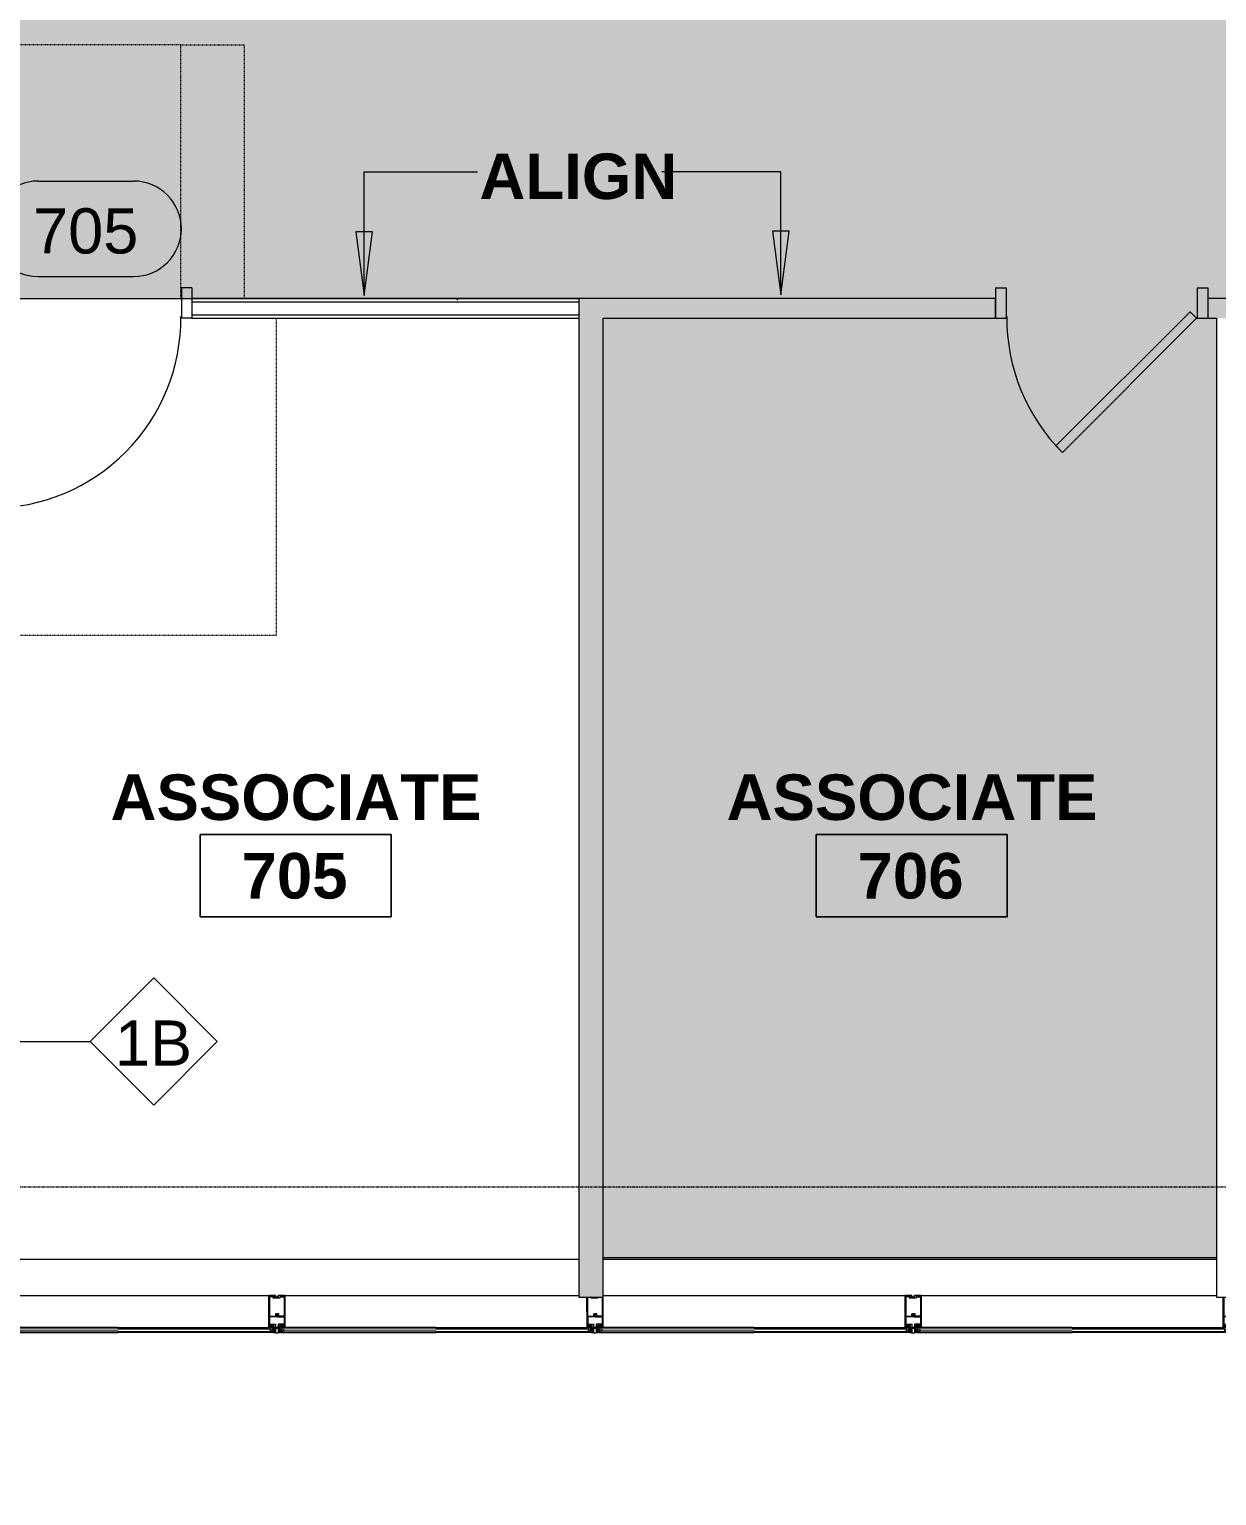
# Model space of a CAD drawing. Header units: inches. Extents: x -203 to 2905, y -968 to 768.
# Drawn here: x 1268.1 to 1492, y -569.6 to -293 of the extents above; entities that cross this region are included whole.
import ezdxf

# ---------------------------------------------------------------- set-up
doc = ezdxf.new("R2010")
doc.units = ezdxf.units.IN
doc.header["$MEASUREMENT"] = 0
doc.linetypes.add('Dash_2_', pattern=[0.25, 0.125, -0.125])
doc.linetypes.add('Grid Line 1_2_', pattern=[0.875, 0.5, -0.125, 0.125, -0.125])
for name, color, linetype, lineweight in [('A-AREA-IDEN', 2, 'Continuous', 9), ('A-DETL-GENF', 92, 'Continuous', 9), ('A-DETL-THIN', 151, 'Continuous', 9), ('A-DOOR', 31, 'Continuous', 13), ('A-DOOR-FRAM', 31, 'Continuous', 20), ('A-DOOR-IDEN', 31, 'Continuous', 9), ('A-GENM', 13, 'Continuous', 13), ('A-Glaz-Exst', 7, 'Continuous', 9), ('A-WALL', 113, 'Continuous', 13), ('A-WALL-IDEN', 211, 'Continuous', 9), ('A-WALL-PATT', 111, 'Continuous', 13), ('G-ANNO-TEXT', 231, 'Continuous', 9), ('I-WALL', 2, 'Continuous', 13), ('Jenner and Block 7fl_BB_dwg', 8, 'Continuous', 9), ('S-GRID', 1, 'Continuous', 9)]:
    doc.layers.add(name, color=color, linetype=linetype, lineweight=lineweight)
doc.styles.add('Swis721 Lt BT_1', font='swissl.ttf', dxfattribs={"height": 8.514638})
doc.styles.add('Swis721 Lt BT_B', font='', dxfattribs={"height": 8.583975})
doc.styles.get('Swis721 Lt BT_B').set_extended_font_data('Swis721 Lt BT', bold=True)
pattern_1 = [(0, (0, 0), (30.72, 7.68), [1.267, -21.773, 1.267, -21.773, -122.88]), (0, (0, 0), (30.72, 7.68), [-46.08, 1.267, -44.813, 1.267, -21.773, -53.76]), (0, (0, 0), (30.72, 7.68), [-115.2, 1.267, -14.093, 1.267, -37.133]), (120, (11.52, 3.84), (-22.011075, 22.7643), [1.267, -21.773, 1.267, -21.773, -122.88]), (120, (11.52, 3.84), (-22.011075, 22.7643), [-46.08, 1.267, -44.813, 1.267, -21.773, -53.76]), (120, (11.52, 3.84), (-22.011075, 22.7643), [-115.2, 1.267, -14.093, 1.267, -37.133]), (240, (15.36, 19.2), (-8.708925, -30.4443), [1.267, -21.773, 1.267, -21.773, -122.88]), (240, (15.36, 19.2), (-8.708925, -30.4443), [-46.08, 1.267, -44.813, 1.267, -21.773, -53.76]), (240, (15.36, 19.2), (-8.708925, -30.4443), [-115.2, 1.267, -14.093, 1.267, -37.133])]

# ---------------------------------------------------------------- blocks, each defined once
blk = doc.blocks.new('Jenner and Block 7fl_BB_dwg_CW-STRIP-V14-LEVEL 7 CONSTRUCTION PLAN')
at = {"layer": 'A-Glaz-Exst'}
for p, q in [((-127.5, -52.64), (-124.39, -51.32)), ((-124.23, -51.38), (-123.91, -52.13)), ((-124.05, -51.17), (-123.01, -50.73)), ((-124.04, -52.43), (-123.99, -52.37)), ((-124.01, -52.57), (-123.8, -52.48)), ((-123.96, -52.47), (-123.97, -52.44)), ((-123.96, -52.36), (-123.88, -52.36)), ((-123.92, -52.42), (-123.9, -52.45)), ((-123.75, -52.48), (-123.71, -52.5)), ((-123.74, -52.44), (-123.69, -52.46)), ((-121.88, -51.54), (-122.01, -51.58)), ((-121.75, -51.73), (-121.85, -51.55)), ((-121.68, -51.87), (-121.79, -51.93)), ((-121.72, -51.64), (-121.66, -51.83)), ((-120.76, -51.54), (-120.96, -51.08)), ((-127.2, -53.33), (-127.26, -53.35)), ((-126.62, -54.54), (-127.12, -53.36)), ((-126.7, -54.61), (-126.64, -54.58)), ((-126.42, -55.17), (-123.32, -53.85)), ((-124.09, -52.63), (-124.08, -52.59)), ((-124.09, -52.78), (-124.03, -52.91)), ((-124.06, -52.65), (-124.04, -52.6)), ((-123.25, -53.69), (-123.64, -52.78)), ((-123.59, -52.56), (-123.13, -53.64)), ((-122.97, -53.7), (-121.94, -53.26))]:
    blk.add_line(p, q, dxfattribs=at)
at = {"layer": 'A-Glaz-Exst', "flags": 128}
for points in [[(-133.51, -24.09), (-122.34, -50.38), (-122.08, -51.01), (-121.85, -50.92), (-133.28, -23.99)], [(-132.82, -23.8), (-121.39, -50.72), (-121.16, -50.62), (-132.59, -23.7)], [(-122.46, -50.43), (-122.48, -50.37), (-127.6, -52.55)], [(-127.6, -52.55), (-122.48, -50.37), (-122.46, -50.43), (-122.34, -50.38), (-122.46, -50.43), (-122.69, -50.53)], [(-109.83, -79.22), (-121.26, -52.3), (-121.49, -52.4), (-121.22, -53.03), (-121.34, -53.08), (-121.31, -53.13), (-126.43, -55.31)], [(-123.94, -52.21), (-124.27, -52.35), (-124.17, -52.58), (-123.98, -52.5)], [(-123.87, -52.45), (-123.67, -52.37), (-124.11, -51.34)], [(-124.08, -52.57), (-124.09, -52.55), (-123.98, -52.5), (-124, -52.45), (-124.02, -52.45)], [(-123.87, -52.39), (-123.89, -52.4), (-123.87, -52.45), (-123.76, -52.41), (-123.75, -52.43)], [(-122.85, -50.8), (-122.46, -51.72), (-121.94, -51.5), (-121.95, -51.47), (-121.99, -51.48), (-122.01, -51.45), (-121.87, -51.38), (-121.85, -51.42), (-121.89, -51.45), (-121.88, -51.47), (-121.82, -51.45), (-120.96, -51.08), (-121.06, -50.85)], [(-122.34, -50.38), (-122.54, -50.87), (-122.2, -50.73), (-122.69, -50.53), (-122.37, -51.28)], [(-121.87, -53.1), (-122.26, -52.18), (-121.74, -51.96), (-121.73, -51.99), (-121.77, -52.01), (-121.75, -52.05), (-121.61, -51.99), (-121.63, -51.95), (-121.67, -51.96), (-121.68, -51.93), (-121.57, -51.89), (-121.69, -51.6), (-121.7, -51.6), (-121.69, -51.6), (-121.57, -51.89), (-120.76, -51.54), (-120.67, -51.77), (-121.82, -52.26)], [(-121.82, -51.45), (-120.96, -51.08), (-121.06, -50.85), (-122.21, -51.34)], [(-122.05, -51.56), (-122.05, -51.55), (-121.94, -51.5)], [(-121.99, -50.5), (-122.02, -50.42), (-121.62, -50.24), (-121.59, -50.33)], [(-121.96, -50.56), (-121.94, -50.62), (-121.84, -50.78), (-121.49, -50.63), (-121.54, -50.45), (-121.56, -50.39)], [(-110.06, -79.32), (-121.22, -53.03), (-121.71, -52.83), (-121.37, -52.68), (-121.57, -53.17), (-121.88, -52.43)], [(-121.7, -51.74), (-121.82, -51.45), (-121.7, -51.74), (-121.71, -51.74)], [(-121.81, -51.97), (-121.8, -51.98), (-121.74, -51.96)], [(-121.08, -52.63), (-121.11, -52.57), (-121.15, -52.39), (-120.81, -52.24), (-120.71, -52.4), (-120.68, -52.46)], [(-121.06, -52.69), (-121.02, -52.77), (-120.62, -52.6), (-120.66, -52.52)], [(-109.37, -79.03), (-120.8, -52.1), (-120.57, -52), (-109.14, -78.93)], [(-126.43, -55.31), (-121.31, -53.13), (-121.34, -53.08), (-121.57, -53.17)]]:
    blk.add_lwpolyline(points, dxfattribs=at)
blk.add_lwpolyline([(-120.67, -51.77), (-120.76, -51.54), (-121.57, -51.89), (-120.76, -51.54)], close=True, dxfattribs=at)
at = {"layer": 'A-Glaz-Exst'}
for centre, radius in [((-121.98, -50.53), 0.0312), ((-121.57, -50.36), 0.0313), ((-120.67, -52.49), 0.0312), ((-121.07, -52.66), 0.0312)]:
    blk.add_circle(centre, radius, dxfattribs=at)
for centre, radius, start, end in [((-124.34, -51.43), 0.125, 23.0045, 113.0045), ((-124, -51.29), 0.125, 113.0045, 203.0045), ((-124.03, -52.44), 0.016, 138.4428, 293.0045), ((-123.96, -52.4), 0.04, 87.5662, 138.4428), ((-123.94, -52.43), 0.0306, 26.7074, 199.3016), ((-123.93, -52.46), 0.0306, 206.7074, 19.3016), ((-123.97, -52.16), 0.0625, 293.0045, 23.0045), ((-123.88, -52.38), 0.016, 293.0045, 87.5662), ((-123.8, -52.47), 0.0118, 293.0045, 355.653), ((-123.77, -52.47), 0.0139, 0.472, 175.653), ((-123.75, -52.47), 0.0118, 180.472, 248.2435), ((-123.73, -52.43), 0.0197, 203.0045, 248.2435), ((-123.75, -52.55), 0.0695, 350.7239, 46.7046), ((-123.73, -52.54), 0.089, 332.9913, 65.2955), ((-122.96, -50.85), 0.125, 23.0045, 113.0045), ((-122.22, -51.15), 0.313, 76.1346, 149.8744), ((-122.18, -51.16), 0.221, 68.0045, 194.8744), ((-122.26, -51.23), 0.125, 203.0045, 293.0045), ((-121.97, -51.25), 0.257, 114.4891, 201.5199), ((-122.02, -51.55), 0.0312, 203.0045, 288.0045), ((-121.77, -52.38), 0.125, 113.0045, 203.0045), ((-121.88, -51.57), 0.0312, 23.0045, 108.0045), ((-121.67, -52.37), 0.221, 211.1346, 338.0045), ((-121.43, -51.25), 0.531, 84.932, 141.077), ((-121.58, -52.16), 0.257, 204.4891, 291.5199), ((-121.78, -51.95), 0.0312, 118.0045, 203.0045), ((-121.72, -51.71), 0.0313, 208.0045, 293.0045), ((-121.69, -51.63), 0.0313, 113.0045, 198.0045), ((-121.55, -50.92), 0.145, 75.2021, 272.5168), ((-121.69, -51.84), 0.0312, 298.0045, 23.0045), ((-121.46, -50.89), 0.13, 309.3067, 96.5963), ((-121.06, -50.72), 0.266, 174.932, 231.077), ((-121.01, -50.7), 0.266, 174.932, 231.077), ((-121.21, -51.77), 0.531, 264.932, 321.077), ((-120.95, -50.67), 0.266, 174.932, 231.077), ((-121.06, -52.09), 0.145, 133.4921, 330.8069), ((-120.89, -50.65), 0.266, 174.932, 231.077), ((-120.97, -52.04), 0.13, 309.4127, 96.7023), ((-120.57, -51.87), 0.266, 174.932, 231.077), ((-120.52, -51.85), 0.266, 174.932, 231.077), ((-120.46, -51.82), 0.266, 174.932, 231.077), ((-120.4, -51.8), 0.266, 174.932, 231.077), ((-127.45, -52.75), 0.125, 113.0045, 144.8243), ((-127.18, -53.39), 0.0625, 23.0045, 113.0045), ((-126.71, -54.58), 0.0312, 203.0045, 293.0045), ((-126.65, -54.55), 0.0313, 293.0045, 23.0045), ((-126.47, -55.05), 0.125, 261.1847, 293.0045), ((-124.01, -52.66), 0.089, 160.7135, 253.0177), ((-124.03, -52.23), 0.548, 263.7768, 322.8434), ((-124.09, -52.58), 0.0197, 337.7655, 23.0045), ((-123.99, -52.65), 0.0695, 179.3043, 235.285), ((-124.03, -52.58), 0.0139, 50.356, 225.537), ((-124.03, -52.23), 0.517, 269.0257, 316.9833), ((-124.05, -52.6), 0.0118, 337.7655, 45.537), ((-124.02, -52.26), 0.451, 268.6149, 317.394), ((-124.03, -52.23), 0.673, 269.5765, 305.68), ((-124.02, -52.56), 0.0118, 230.356, 293.0045), ((-123.37, -53.73), 0.125, 293.0045, 23.0045), ((-123.02, -53.59), 0.125, 203.0045, 293.0045), ((-121.98, -53.15), 0.125, 293.0045, 23.0045), ((-121.69, -52.41), 0.313, 256.1346, 329.8744)]:
    blk.add_arc(centre, radius, start, end, dxfattribs=at)
blk = doc.blocks.new('Jenner and Block 7fl_BB_dwg_CW-STRIP-5551912-LEVEL 7 CONSTRUCTION PLAN')
at = {"layer": 'A-Glaz-Exst'}
for p, q in [((-127.5, -52.64), (-124.39, -51.32)), ((-124.23, -51.38), (-123.91, -52.13)), ((-124.05, -51.17), (-123.01, -50.73)), ((-124.04, -52.43), (-123.99, -52.37)), ((-124.01, -52.57), (-123.8, -52.48)), ((-123.96, -52.47), (-123.97, -52.44)), ((-123.96, -52.36), (-123.88, -52.36)), ((-123.92, -52.42), (-123.9, -52.45)), ((-123.75, -52.48), (-123.71, -52.5)), ((-123.74, -52.44), (-123.69, -52.46)), ((-121.88, -51.54), (-122.01, -51.58)), ((-121.75, -51.73), (-121.85, -51.55)), ((-121.68, -51.87), (-121.79, -51.93)), ((-121.72, -51.64), (-121.66, -51.83)), ((-120.76, -51.54), (-120.96, -51.08)), ((-127.34, -53.32), (-127.56, -52.8)), ((-127.2, -53.33), (-127.26, -53.35)), ((-126.62, -54.54), (-127.12, -53.36)), ((-126.7, -54.61), (-126.64, -54.58)), ((-126.42, -55.17), (-123.32, -53.85)), ((-124.09, -52.63), (-124.08, -52.59)), ((-124.09, -52.78), (-124.03, -52.91)), ((-124.06, -52.65), (-124.04, -52.6)), ((-123.25, -53.69), (-123.64, -52.78)), ((-123.59, -52.56), (-123.13, -53.64)), ((-122.97, -53.7), (-121.94, -53.26))]:
    blk.add_line(p, q, dxfattribs=at)
at = {"layer": 'A-Glaz-Exst', "flags": 128}
for points in [[(-133.51, -24.09), (-122.34, -50.38), (-122.08, -51.01), (-121.85, -50.92), (-133.28, -23.99)], [(-132.82, -23.8), (-121.39, -50.72), (-121.16, -50.62), (-132.59, -23.7)], [(-122.46, -50.43), (-122.48, -50.37), (-127.89, -52.67), (-127.4, -53.82), (-127.17, -53.72), (-127.4, -53.82), (-127.89, -52.67), (-122.48, -50.37), (-122.46, -50.43), (-122.34, -50.38), (-122.46, -50.43), (-122.69, -50.53)], [(-109.83, -79.22), (-121.26, -52.3), (-121.49, -52.4), (-121.22, -53.03), (-121.34, -53.08), (-121.31, -53.13), (-126.72, -55.43), (-127.21, -54.28), (-126.95, -54.17), (-126.98, -54.18), (-127.21, -54.28), (-126.72, -55.43), (-121.31, -53.13), (-121.34, -53.08), (-121.57, -53.17)], [(-123.94, -52.21), (-124.27, -52.35), (-124.17, -52.58), (-123.98, -52.5)], [(-123.87, -52.45), (-123.67, -52.37), (-124.11, -51.34)], [(-124.08, -52.57), (-124.09, -52.55), (-123.98, -52.5), (-124, -52.45), (-124.02, -52.45)], [(-123.87, -52.39), (-123.89, -52.4), (-123.87, -52.45), (-123.76, -52.41), (-123.75, -52.43)], [(-122.85, -50.8), (-122.46, -51.72), (-121.94, -51.5), (-121.95, -51.47), (-121.99, -51.48), (-122.01, -51.45), (-121.87, -51.38), (-121.85, -51.42), (-121.89, -51.45), (-121.88, -51.47), (-121.82, -51.45), (-120.96, -51.08), (-121.06, -50.85)], [(-122.34, -50.38), (-122.54, -50.87), (-122.2, -50.73), (-122.69, -50.53), (-122.37, -51.28)], [(-121.87, -53.1), (-122.26, -52.18), (-121.74, -51.96), (-121.73, -51.99), (-121.77, -52.01), (-121.75, -52.05), (-121.61, -51.99), (-121.63, -51.95), (-121.67, -51.96), (-121.68, -51.93), (-121.57, -51.89), (-121.69, -51.6), (-121.7, -51.6), (-121.69, -51.6), (-121.57, -51.89), (-120.76, -51.54), (-120.67, -51.77), (-121.82, -52.26)], [(-121.82, -51.45), (-120.96, -51.08), (-121.06, -50.85), (-122.21, -51.34)], [(-122.05, -51.56), (-122.05, -51.55), (-121.94, -51.5)], [(-121.99, -50.5), (-122.02, -50.42), (-121.62, -50.24), (-121.59, -50.33)], [(-121.96, -50.56), (-121.94, -50.62), (-121.84, -50.78), (-121.49, -50.63), (-121.54, -50.45), (-121.56, -50.39)], [(-110.06, -79.32), (-121.22, -53.03), (-121.71, -52.83), (-121.37, -52.68), (-121.57, -53.17), (-121.88, -52.43)], [(-121.7, -51.74), (-121.82, -51.45), (-121.7, -51.74), (-121.71, -51.74)], [(-121.81, -51.97), (-121.8, -51.98), (-121.74, -51.96)], [(-121.08, -52.63), (-121.11, -52.57), (-121.15, -52.39), (-120.81, -52.24), (-120.71, -52.4), (-120.68, -52.46)], [(-121.06, -52.69), (-121.02, -52.77), (-120.62, -52.6), (-120.66, -52.52)], [(-109.37, -79.03), (-120.8, -52.1), (-120.57, -52), (-109.14, -78.93)], [(-126.88, -54.24), (-126.91, -54.19), (-127.09, -53.75), (-126.74, -54.59)], [(-126.92, -54.33), (-126.83, -54.53), (-126.86, -54.54), (-126.88, -54.5), (-126.92, -54.51), (-126.86, -54.66), (-126.82, -54.64), (-126.84, -54.6), (-126.81, -54.58), (-126.59, -55.1)]]:
    blk.add_lwpolyline(points, dxfattribs=at)
blk.add_lwpolyline([(-120.67, -51.77), (-120.76, -51.54), (-121.57, -51.89), (-120.76, -51.54)], close=True, dxfattribs=at)
at = {"layer": 'A-Glaz-Exst'}
for centre, radius in [((-121.98, -50.53), 0.0312), ((-121.57, -50.36), 0.0313), ((-120.67, -52.49), 0.0312), ((-121.07, -52.66), 0.0312)]:
    blk.add_circle(centre, radius, dxfattribs=at)
for centre, radius, start, end in [((-124.34, -51.43), 0.125, 23.0045, 113.0045), ((-124, -51.29), 0.125, 113.0045, 203.0045), ((-124.03, -52.44), 0.016, 138.4428, 293.0045), ((-123.96, -52.4), 0.04, 87.5662, 138.4428), ((-123.94, -52.43), 0.0306, 26.7074, 199.3016), ((-123.93, -52.46), 0.0306, 206.7074, 19.3016), ((-123.97, -52.16), 0.0625, 293.0045, 23.0045), ((-123.88, -52.38), 0.016, 293.0045, 87.5662), ((-123.8, -52.47), 0.0118, 293.0045, 355.653), ((-123.77, -52.47), 0.0139, 0.472, 175.653), ((-123.75, -52.47), 0.0118, 180.472, 248.2435), ((-123.73, -52.43), 0.0197, 203.0045, 248.2435), ((-123.75, -52.55), 0.0695, 350.7239, 46.7046), ((-123.73, -52.54), 0.089, 332.9913, 65.2955), ((-122.96, -50.85), 0.125, 23.0045, 113.0045), ((-122.22, -51.15), 0.313, 76.1346, 149.8744), ((-122.18, -51.16), 0.221, 68.0045, 194.8744), ((-122.26, -51.23), 0.125, 203.0045, 293.0045), ((-121.97, -51.25), 0.257, 114.4891, 201.5199), ((-122.02, -51.55), 0.0312, 203.0045, 288.0045), ((-121.77, -52.38), 0.125, 113.0045, 203.0045), ((-121.88, -51.57), 0.0312, 23.0045, 108.0045), ((-121.67, -52.37), 0.221, 211.1346, 338.0045), ((-121.43, -51.25), 0.531, 84.932, 141.077), ((-121.58, -52.16), 0.257, 204.4891, 291.5199), ((-121.78, -51.95), 0.0312, 118.0045, 203.0045), ((-121.72, -51.71), 0.0313, 208.0045, 293.0045), ((-121.69, -51.63), 0.0313, 113.0045, 198.0045), ((-121.55, -50.92), 0.145, 75.2021, 272.5168), ((-121.69, -51.84), 0.0312, 298.0045, 23.0045), ((-121.46, -50.89), 0.13, 309.3067, 96.5963), ((-121.06, -50.72), 0.266, 174.932, 231.077), ((-121.01, -50.7), 0.266, 174.932, 231.077), ((-121.21, -51.77), 0.531, 264.932, 321.077), ((-120.95, -50.67), 0.266, 174.932, 231.077), ((-121.06, -52.09), 0.145, 133.4921, 330.8069), ((-120.89, -50.65), 0.266, 174.932, 231.077), ((-120.97, -52.04), 0.13, 309.4127, 96.7023), ((-120.57, -51.87), 0.266, 174.932, 231.077), ((-120.52, -51.85), 0.266, 174.932, 231.077), ((-120.46, -51.82), 0.266, 174.932, 231.077), ((-120.4, -51.8), 0.266, 174.932, 231.077), ((-127.45, -52.75), 0.125, 113.0045, 203.0045), ((-127.29, -53.29), 0.0625, 203.0045, 293.0045), ((-127.18, -53.39), 0.0625, 23.0045, 113.0045), ((-127.15, -53.78), 0.0625, 23.0045, 113.0045), ((-127.15, -53.78), 0.0625, 23.0045, 113.0045), ((-126.94, -54.2), 0.0312, 23.0045, 113.0045), ((-126.94, -54.2), 0.0312, 23.0045, 113.0045), ((-126.89, -54.31), 0.0312, 113.0045, 203.0045), ((-126.91, -54.26), 0.0313, 293.0045, 23.0045), ((-126.71, -54.58), 0.0312, 203.0045, 293.0045), ((-126.65, -54.55), 0.0313, 293.0045, 23.0045), ((-126.47, -55.05), 0.125, 203.0045, 293.0045), ((-124.01, -52.66), 0.089, 160.7135, 253.0177), ((-124.03, -52.23), 0.548, 263.7768, 322.8434), ((-124.09, -52.58), 0.0197, 337.7655, 23.0045), ((-123.99, -52.65), 0.0695, 179.3043, 235.285), ((-124.03, -52.58), 0.0139, 50.356, 225.537), ((-124.03, -52.23), 0.517, 269.0257, 316.9833), ((-124.05, -52.6), 0.0118, 337.7655, 45.537), ((-124.02, -52.26), 0.451, 268.6149, 317.394), ((-124.03, -52.23), 0.673, 269.5765, 305.68), ((-124.02, -52.56), 0.0118, 230.356, 293.0045), ((-123.37, -53.73), 0.125, 293.0045, 23.0045), ((-123.02, -53.59), 0.125, 203.0045, 293.0045), ((-121.98, -53.15), 0.125, 293.0045, 23.0045), ((-121.69, -52.41), 0.313, 256.1346, 329.8744)]:
    blk.add_arc(centre, radius, start, end, dxfattribs=at)
blk = doc.blocks.new('Jenner and Block 7fl_BB_dwg-4985401-LEVEL 7 CONSTRUCTION PLAN')
at = {"layer": 'A-Glaz-Exst'}
for p, q in [((1256.61, -524.94), (1371.67, -524.94)), ((1376.3, -524.94), (1491.98, -524.94)), ((1256.61, -531.81), (1313.23, -531.81)), ((1316.23, -531.81), (1371.67, -531.81)), ((1376.3, -531.81), (1433.23, -531.81)), ((1436.23, -531.81), (1491.98, -531.81))]:
    blk.add_line(p, q, dxfattribs=at)
at = {"rotation": 246.9955198969619}
for name, p in [('Jenner and Block 7fl_BB_dwg_CW-STRIP-V14-LEVEL 7 CONSTRUCTION PLAN', (1254.73, -670.12)), ('Jenner and Block 7fl_BB_dwg_CW-STRIP-5551912-LEVEL 7 CONSTRUCTION PLAN', (1314.73, -670.12)), ('Jenner and Block 7fl_BB_dwg_CW-STRIP-V14-LEVEL 7 CONSTRUCTION PLAN', (1374.73, -670.12)), ('Jenner and Block 7fl_BB_dwg_CW-STRIP-5551912-LEVEL 7 CONSTRUCTION PLAN', (1434.73, -670.12)), ('Jenner and Block 7fl_BB_dwg_CW-STRIP-V14-LEVEL 7 CONSTRUCTION PLAN', (1494.73, -670.12))]:
    blk.add_blockref(name, p, dxfattribs=at)
blk = doc.blocks.new('Single Flush - OTJ_SOLIDFLUSH_ALUM-5611425-LEVEL 7 CONSTRUCTION PLAN')
at = {"layer": 'A-DOOR', "color": 8, "lineweight": 20}
for p, q in [((-8.65, -25.96), (16.67, -0.64)), ((17.91, -1.88), (-7.42, -27.2)), ((16.67, -0.64), (17.91, -1.88)), ((-7.42, -27.2), (-8.65, -25.96))]:
    blk.add_line(p, q, dxfattribs=at)
at = {"layer": 'A-DOOR', "color": 55, "lineweight": 9}
blk.add_arc((17.91, -1.88), 35.81, 179.5, 225, dxfattribs=at)
at = {"layer": 'A-DOOR-FRAM', "color": 8}
for p, q in [((-20, 3.87), (-20, -1.88)), ((-20, 3.87), (-18, 3.87)), ((-18, 3.87), (-18, -1.88)), ((18, 3.87), (18, -1.88)), ((18, 3.87), (20, 3.87)), ((20, 3.87), (20, -1.88)), ((-20, -1.88), (-18, -1.88)), ((18, -1.88), (20, -1.88))]:
    blk.add_line(p, q, dxfattribs=at)
blk = doc.blocks.new('Single Flush - OTJ_SOLIDFLUSH_Side Lite-5611454-LEVEL 7 CONSTRUCTION PLAN')
at = {"layer": 'A-DOOR', "lineweight": 20}
for p, q in [((16.16, 37.69), (16.16, 1.87)), ((17.91, 37.69), (16.16, 37.69)), ((17.91, 1.87), (17.91, 37.69)), ((16.16, 1.87), (17.91, 1.87))]:
    blk.add_line(p, q, dxfattribs=at)
at = {"layer": 'A-DOOR', "lineweight": 9}
blk.add_arc((17.91, 1.87), 35.81, 90, 180.5, dxfattribs=at)
at = {"layer": 'A-DOOR-FRAM'}
for p, q in [((-20, -3.87), (-20, 1.87)), ((-20, 1.87), (-18, 1.87)), ((-18, -3.87), (-18, 1.87)), ((18, -3.87), (18, 1.87)), ((18, 1.87), (20, 1.87)), ((20, -3.87), (20, 1.87)), ((-20, -3.87), (-18, -3.87)), ((18, -3.87), (20, -3.87))]:
    blk.add_line(p, q, dxfattribs=at)
at = {"layer": 'A-GENM', "linetype": 'Dash_2_', "lineweight": 9}
for p, q in [((-35.91, 61.69), (17.91, 61.69)), ((-35.91, 1.87), (-35.91, 61.69)), ((17.91, 1.87), (17.91, 61.69)), ((17.87, 1.87), (17.91, 1.87)), ((-29.91, -1.88), (-29.91, -49.69)), ((-17.91, -1.88), (-17.91, -49.69)), ((17.87, -1.88), (17.91, -1.88)), ((17.91, -1.88), (17.91, -49.69)), ((-17.91, -49.69), (-29.91, -49.69)), ((-17.91, -49.69), (17.91, -49.69))]:
    blk.add_line(p, q, dxfattribs=at)
blk = doc.blocks.new('Jenner and Block 7fl_BB_dwg-V32-LEVEL 7 CONSTRUCTION PLAN')
at = {"layer": 'A-Glaz-Exst'}
for p, q in [((1256.61, -524.94), (1371.67, -524.94)), ((1376.3, -524.94), (1491.98, -524.94)), ((1256.61, -531.81), (1313.23, -531.81)), ((1316.23, -531.81), (1371.67, -531.81)), ((1376.3, -531.81), (1433.23, -531.81)), ((1436.23, -531.81), (1491.98, -531.81))]:
    blk.add_line(p, q, dxfattribs=at)
at = {"rotation": 246.9955198969619}
for name, p in [('Jenner and Block 7fl_BB_dwg_CW-STRIP-V14-LEVEL 7 CONSTRUCTION PLAN', (1254.73, -670.12)), ('Jenner and Block 7fl_BB_dwg_CW-STRIP-5551912-LEVEL 7 CONSTRUCTION PLAN', (1314.73, -670.12)), ('Jenner and Block 7fl_BB_dwg_CW-STRIP-V14-LEVEL 7 CONSTRUCTION PLAN', (1374.73, -670.12)), ('Jenner and Block 7fl_BB_dwg_CW-STRIP-5551912-LEVEL 7 CONSTRUCTION PLAN', (1434.73, -670.12)), ('Jenner and Block 7fl_BB_dwg_CW-STRIP-V14-LEVEL 7 CONSTRUCTION PLAN', (1494.73, -670.12))]:
    blk.add_blockref(name, p, dxfattribs=at)
blk = doc.blocks.new('Room Tag - Room Name and Number-3379422-LEVEL 7 CONSTRUCTION PLAN')
at = {"layer": 'A-AREA-IDEN'}
for p, q in [((-0.1881, -0.1636), (-0.1881, -0.0018)), ((-0.1881, -0.0018), (0.1869, -0.0018)), ((0.1869, -0.0018), (-0.1881, -0.0018)), ((-0.1881, -0.0018), (-0.1881, -0.1636)), ((0.1869, -0.0018), (0.1869, -0.1636)), ((0.1869, -0.1636), (0.1869, -0.0018)), ((0.1869, -0.1636), (-0.1881, -0.1636)), ((-0.1881, -0.1636), (0.1869, -0.1636))]:
    blk.add_line(p, q, dxfattribs=at)
blk = doc.blocks.new('Door Tag - Door Tag-41184-LEVEL 7 CONSTRUCTION PLAN')
at = {"layer": 'A-DOOR-IDEN'}
for p, q in [((-0.09375, 0.09375), (0.09375, 0.09375)), ((-0.09375, -0.09375), (0.09375, -0.09375))]:
    blk.add_line(p, q, dxfattribs=at)
for centre, start, end in [((-0.09375, 0), 90, 270), ((0.09375, 0), 270, 90)]:
    blk.add_arc(centre, 0.09375, start, end, dxfattribs=at)
blk = doc.blocks.new('Wall Tag - 1_4_-62626-LEVEL 7 CONSTRUCTION PLAN')
at = {"layer": 'A-WALL-IDEN'}
for p, q in [((-0.125, 0), (0, 0.125)), ((0, 0.125), (0.125, 0)), ((-0.125, 0), (0, -0.125)), ((0, -0.125), (0.125, 0))]:
    blk.add_line(p, q, dxfattribs=at)

msp = doc.modelspace()

# ---------------------------------------------------------------- hatches: boundary and pattern name
at = {"layer": 'A-DETL-GENF'}
h = msp.add_hatch(color=9, dxfattribs=at)
h.paths.add_polyline_path([(131.76, -847.99), (290.74, -780.5), (225.6, -627.04), (211.09, -633.2), (209.28, -628.94), (209.42, -628.88), (203.59, -616.37), (207.78, -614.42), (213.68, -627.08), (295.77, -592.23), (297.58, -596.49), (229.86, -625.23), (295, -778.69), (401.08, -733.65), (335.95, -580.2), (334.4, -580.86), (332.59, -576.6), (420.96, -539.09), (422.76, -543.35), (340.21, -578.39), (405.34, -731.84), (511.69, -686.69), (511.69, -619.13), (494.67, -619.13), (494.67, -614.13), (492.17, -614.13), (492.17, -540), (465.42, -540), (465.42, -525.24), (459.58, -527.72), (457.78, -523.46), (465.42, -520.22), (465.42, -507.38), (497.17, -507.38), (497.17, -511.56), (497.67, -511.56), (497.67, -516.56), (497.17, -516.56), (497.17, -614.13), (658.09, -614.13), (718.7, -588.4), (718.7, -513.05), (720.73, -513.05), (720.73, -508.94), (744.73, -508.94), (744.73, -510.06), (757.98, -510.06), (757.98, -505.44), (677.12, -505.36), (677.12, -505.44), (626.98, -505.44), (626.98, -505.32), (560.67, -505.32), (560.67, -516.56), (537.67, -516.56), (537.67, -511.56), (555.67, -511.56), (555.67, -395.31), (560.67, -395.31), (560.67, -438.44), (560.17, -438.44), (560.17, -441.94), (560.67, -441.94), (560.67, -498.32), (619.98, -498.32), (619.98, -477.94), (626.98, -477.94), (626.98, -501.94), (757.98, -501.94), (757.98, -376.94), (625.46, -376.94), (625.46, -433.44), (624.19, -433.44), (624.19, -433.94), (625.46, -433.94), (625.46, -441.94), (600.17, -441.94), (600.17, -438.44), (621.96, -438.44), (621.96, -303.25), (601.17, -303.25), (601.17, -299.75), (634.61, -299.75), (634.61, -357.01), (793.96, -357.01), (793.96, -230.99), (634.98, -230.99), (634.98, -254.99), (560.67, -254.98), (560.67, -299.75), (561.17, -299.75), (561.17, -303.25), (560.67, -303.25), (560.67, -346.75), (555.67, -346.75), (555.67, -249.98), (575.84, -249.98), (575.84, -200.84), (587.09, -200.84), (587.09, -243.74), (631.48, -243.74), (631.48, -224.99), (675.98, -224.99), (675.98, -160.84), (555.74, -160.84), (555.74, 0.66), (596.73, 0.66), (596.73, -16.34), (638.73, -16.34), (638.73, 0.66), (700.73, 0.66), (700.73, -16.34), (742.73, -16.34), (742.73, 0.66), (804.73, 0.66), (804.73, -16.34), (846.73, -16.34), (846.73, 0.66), (908.73, 0.66), (908.73, -16.34), (950.73, -16.34), (950.73, 0.66), (993.73, 0.66), (993.73, -121.74), (988.73, -121.74), (988.73, -121.34), (980.11, -121.34), (980.11, -122.59), (769.74, -122.59), (769.74, -217.72), (963.74, -217.72), (963.74, -199.94), (988.73, -199.94), (988.73, -161.74), (993.73, -161.74), (993.73, -227.33), (968.74, -227.33), (968.74, -227.44), (963.74, -227.44), (963.74, -224.72), (769.74, -224.72), (769.74, -224.99), (799.96, -224.99), (799.96, -303.86), (963.74, -303.86), (963.74, -267.44), (968.74, -267.44), (968.74, -343.74), (1450.3, -343.74), (1450.3, -347.49), (1376.3, -347.49), (1376.3, -524.65), (1491.98, -524.65), (1491.98, -347.49), (1490.3, -347.49), (1490.3, -343.74), (1499.3, -343.74), (1499.3, -347.49), (1496.61, -347.49), (1496.61, -524.65), (1723.7, -524.65), (1723.7, -377.36), (1552.61, -377.36), (1552.61, -347.49), (1539.3, -347.49), (1539.3, -343.74), (1552.61, -343.74), (1552.61, 338), (1723.3, 338), (1723.3, 351.59), (1731.86, 351.59), (1731.86, 355.59), (1736.48, 355.59), (1736.48, 351.59), (1910.23, 351.59), (1910.23, 580.43), (-120.35, 580.43), (-120.35, 406.96), (53.87, 406.96), (53.87, 426.96), (70.73, 426.96), (70.73, 422.34), (58.49, 422.34), (58.49, 402.34), (58.05, 402.34), (58.05, 327.65), (54.3, 327.65), (54.3, 402.34), (-120.35, 402.34), (-120.35, 286.96), (54.3, 286.96), (54.3, 287.65), (58.05, 287.65), (58.05, 279.65), (54.3, 279.65), (54.3, 282.34), (-120.35, 282.34), (-120.35, 166.96), (54.3, 166.96), (54.3, 239.65), (58.05, 239.65), (58.05, 160.65), (54.3, 160.65), (54.3, 162.34), (-120.35, 162.34), (-120.35, 0.55), (-80.76, 0.55), (-80.76, -12.89), (54.3, -12.89), (54.3, 120.65), (58.05, 120.65), (58.05, -20.2), (54.3, -20.2), (54.3, -17.52), (-80.76, -17.52), (-80.76, -30.95), (-120.35, -30.95), (-120.35, -193.04), (54.3, -193.04), (54.3, -60.2), (58.05, -60.2), (58.05, -218.21), (72.52, -252.29), (69.07, -253.76), (54.3, -218.97), (54.3, -197.66), (-120.35, -197.66), (-120.35, -254.17), (-74.96, -361.1), (84.5, -290.1), (84.7, -290.58), (88.16, -289.11), (140.82, -413.14), (137.36, -414.61), (86.31, -294.36), (-73.15, -365.35), (42.67, -638.13), (201.92, -566.67), (175.4, -504.2), (178.85, -502.74), (207.15, -569.39), (190.31, -576.95), (190.88, -578.17), (186.68, -580.12), (186.09, -578.85), (44.47, -642.39), (120.79, -822.14)], flags=0)
h.paths.add_polyline_path([(225.76, -805.76), (216.38, -783.67), (238.47, -774.29), (247.85, -796.38), (232.98, -802.69)], flags=0)
h.paths.add_polyline_path([(446.67, -711.97), (437.29, -689.88), (459.38, -680.5), (468.76, -702.59), (455.33, -708.29)], flags=0)
h.paths.add_polyline_path([(516.31, -684.73), (893.34, -524.65), (967.94, -524.65), (967.94, -523.31), (944.23, -523.31), (944.23, -523.6), (744.73, -523.6), (744.73, -532.94), (723.7, -532.94), (723.7, -561.42), (744.73, -561.42), (744.73, -585.42), (723.7, -585.42), (723.7, -591.71), (659.11, -619.13), (590.81, -619.13), (590.81, -647.06), (516.73, -647.06), (516.73, -643.56), (587.31, -643.56), (587.31, -619.13), (516.31, -619.13), (516.31, -647.06)], flags=0)
h.paths.add_polyline_path([(262.35, -545.88), (246.3, -508.06), (353.1, -462.71), (227.52, -166.92), (120.79, -212.45), (111.01, -189.4), (111.01, 5.62), (114.76, 5.62), (114.76, -29.22), (206.98, -29.22), (206.98, 5.62), (253.21, 5.62), (256.4, 0.1), (258.31, 0.1), (258.31, -3.4), (257.26, -3.4), (257.26, -33.09), (236.48, -33.09), (236.48, -149.24), (377.3, -149.23), (377.29, -3.4), (298.31, -3.4), (298.31, 0.1), (494.79, 0.1), (494.79, -99.48), (491.3, -99.48), (491.29, -3.4), (380.79, -3.4), (380.8, -149.23), (491.3, -149.22), (491.31, -139.48), (494.8, -139.48), (494.81, -201.31), (491.31, -201.31), (491.3, -152.72), (236.48, -152.74), (236.48, -179.07), (297.94, -323.84), (491.32, -323.82), (491.32, -321.75), (494.82, -321.75), (494.83, -446.72), (415.96, -480.36), (414.59, -477.14), (491.33, -444.4), (491.32, -327.32), (299.43, -327.34), (370.94, -495.76), (377.8, -492.83), (379.17, -496.05), (369.08, -500.35), (354.47, -465.93), (287.28, -494.46), (301.97, -529.06), (263.06, -545.58)], flags=0)
h.paths.add_polyline_path([(263.06, -541.78), (297.38, -527.21), (284.06, -495.83), (271.83, -501.02), (281.21, -523.11), (259.11, -532.49), (262.35, -540.12)], flags=0)
h.paths.add_polyline_path([(3.31, -538.98), (-6.07, -516.89), (16.02, -507.51), (19.36, -515.37), (155.59, -457.53), (153, -451.43), (156.45, -449.96), (163.22, -465.92), (159.77, -467.38), (157.39, -461.78), (21.16, -519.62), (25.4, -529.6), (16.02, -533.58)], flags=0)
h.paths.add_polyline_path([(471.73, -535.38), (492.17, -535.38), (492.17, -532.94), (471.73, -532.94), (471.73, -512), (470.05, -512), (470.05, -535.38)], flags=0)
h.paths.add_polyline_path([(1552.61, -523.31), (1542.73, -523.31), (1542.73, -499.31), (1566.73, -499.31), (1566.73, -523.31), (1556.36, -523.31)], flags=0)
h.paths.add_polyline_path([(893.34, -520.1), (940.73, -520.1), (940.73, -497.31), (944.23, -497.31), (944.23, -500.81), (963.74, -500.81), (963.74, -457.44), (946.48, -457.44), (946.48, -308.86), (799.96, -308.86), (799.96, -363.01), (625.46, -363.01), (625.46, -370.94), (763.98, -370.94), (763.98, -513.56), (744.73, -513.56), (744.73, -520.1), (884.99, -520.1)], flags=0)
h.paths.add_polyline_path([(963.74, -452.44), (963.74, -308.86), (951.48, -308.86), (951.48, -452.44)], flags=0)
h.paths.add_polyline_path([(626.18, -357.01), (631.11, -357.01), (631.11, -303.25), (625.46, -303.25), (625.46, -357.01)], flags=0)
h.paths.add_polyline_path([(1203.93, -287.8), (1048.58, -287.8), (1048.57, -116.84), (1052.07, -116.84), (1052.05, -76.84), (1048.57, -76.84), (1048.56, 0.1), (1491.14, 0.1), (1491.14, -77.99), (1487.64, -77.99), (1487.64, -3.4), (1268.73, -3.4), (1268.73, -29.34), (1240.73, -29.34), (1240.73, -3.4), (1166.06, -3.4), (1166.06, -120.24), (1487.64, -120.24), (1487.64, -117.99), (1491.14, -117.99), (1491.14, -287.8), (1483.46, -287.8), (1483.46, -284.3), (1487.64, -284.3), (1487.64, -123.74), (1052.07, -123.74), (1052.08, -284.3), (1443.46, -284.3), (1443.46, -287.8), (1210.73, -287.8)], flags=0)
h.paths.add_polyline_path([(491.32, -281.75), (491.32, -281.75), (491.32, -225.31), (471.73, -225.31), (471.73, -201.31), (494.81, -201.31), (494.81, -281.75), (491.32, -281.75)], flags=0)
h.paths.add_polyline_path([(679.48, -224.99), (766.24, -224.99), (766.24, -204.81), (679.48, -204.81), (679.48, -206.22)], flags=0)
h.paths.add_polyline_path([(679.48, -201.31), (766.24, -201.31), (766.24, -119.34), (679.48, -119.34), (679.48, -167.16)], flags=0)
h.paths.add_polyline_path([(232.98, -170.83), (232.98, -164.59), (230.74, -165.55), (232.3, -169.22)], flags=0)
h.paths.add_polyline_path([(227.86, -167.28), (227.67, -166.85), (227.57, -166.9)], flags=0)
h.paths.add_polyline_path([(668.23, -146.84), (668.23, -111.34), (771.73, -111.34), (771.73, -24.34), (569.74, -24.34), (569.74, -146.84), (584.65, -146.84)], flags=0)
h.paths.add_polyline_path([(1077.05, -120.24), (1162.56, -120.21), (1162.56, -3.4), (1052.06, -3.4), (1052.07, -120.24)], flags=0)
h.paths.add_polyline_path([(979.73, -111.34), (979.73, -24.34), (775.23, -24.34), (775.23, -111.34), (967.94, -111.34)], flags=0)
h.paths.add_polyline_path([(248.73, -29.34), (253.51, -29.34), (253.51, -1.91), (251.19, 2.12), (210.48, 2.12), (210.48, -29.22), (220.73, -29.22), (220.73, -1.34), (248.73, -1.34), (248.73, -28.25)], flags=0)
h.paths.add_polyline_path([(-117.75, -27.45), (-84.26, -27.45), (-84.26, -27.34), (-117.75, -27.34), (-117.75, -2.95), (-120.35, -2.95), (-120.35, -27.45)], flags=0)
h.paths.add_polyline_path([(1052.05, 18.81), (925.69, 18.81), (925.69, 72.75), (762.77, 72.75), (762.77, 107.71), (727.68, 107.71), (727.68, 297.2), (668.48, 297.2), (668.48, 107.71), (652.98, 107.71), (652.98, 313.68), (762.77, 313.68), (762.77, 340.7), (1165.23, 340.7), (1165.23, 219.73), (1487.62, 219.75), (1487.62, 333.75), (1491.12, 333.75), (1491.12, 213.95), (1487.62, 213.95), (1487.62, 216.25), (1376.43, 216.24), (1376.43, 76.27), (1487.62, 76.28), (1487.62, 173.95), (1491.12, 173.95), (1491.12, 72.78), (1248.55, 72.76), (1248.55, 102.26), (1252.05, 102.26), (1252.05, 76.26), (1372.93, 76.27), (1372.93, 216.24), (1214.29, 216.23), (1214.3, 179.03), (1252.05, 179.03), (1252.05, 175.53), (1231.05, 175.53), (1231.05, 140.76), (1252.05, 140.76), (1252.05, 137.26), (1173.05, 137.26), (1173.05, 140.76), (1210.8, 140.76), (1210.79, 216.23), (1076.5, 216.22), (1076.5, 216.65), (1073, 216.65), (1073, 216.22), (1052.05, 216.22), (1052.06, 176.65), (1073, 176.65), (1073, 177.65), (1076.5, 177.65), (1076.5, 173.15), (1052.05, 173.15), (1052.06, 76.25), (1173.05, 76.26), (1173.05, 102.26), (1176.55, 102.26), (1176.55, 72.76), (1052.06, 72.75), (1052.06, 18.81)], flags=0)
h.paths.add_polyline_path([(450.4, 72.2), (435.18, 72.2), (435.18, 104.84), (438.68, 104.84), (438.68, 75.7), (561.35, 75.7), (561.34, 168.96), (526.67, 168.96), (526.7, 174.46), (530.17, 174.46), (530.17, 172.46), (561.34, 172.46), (561.34, 215.96), (530.17, 215.96), (530.17, 213.46), (526.67, 213.46), (526.67, 216.15), (402.59, 216.15), (402.6, 140.7), (439.25, 140.7), (439.25, 137.2), (361.25, 137.2), (361.25, 140.7), (382.34, 140.7), (382.34, 216.15), (240.34, 216.15), (240.35, 76.18), (361.35, 76.19), (361.35, 102.19), (364.85, 102.19), (364.85, 72.69), (159.58, 72.67), (159.58, 76.17), (236.85, 76.18), (236.85, 164.65), (114.51, 164.64), (114.51, 76.17), (119.58, 76.17), (119.58, 72.67), (111.01, 72.67), (111.01, 168.14), (236.84, 168.15), (236.84, 330.14), (118.59, 330.14), (118.59, 333.64), (240.34, 333.64), (240.34, 219.65), (561.34, 219.65), (561.34, 333.9), (564.84, 333.9), (564.85, 72.2), (491.29, 72.2)], flags=0)
h.paths.add_polyline_path([(894.29, 80.75), (925.69, 80.75), (925.69, 140.76), (1048.55, 140.76), (1048.55, 216.22), (808.52, 216.2), (808.52, 219.7), (768.52, 219.69), (768.52, 216.19), (766.27, 216.19), (766.27, 80.75), (876.55, 80.75)], flags=0)
h.paths.add_polyline_path([(762.77, 111.21), (762.77, 310.18), (731.18, 310.18), (731.18, 111.21), (739.47, 111.21)], flags=0)
h.paths.add_polyline_path([(664.98, 111.21), (664.98, 310.18), (656.48, 310.18), (656.48, 111.21)], flags=0)
h.paths.add_polyline_path([(385.84, 140.7), (399.1, 140.7), (399.09, 216.15), (385.84, 216.15)], flags=0)
h.paths.add_polyline_path([(1214.3, 175.53), (1214.3, 175.53), (1214.3, 141.08)], flags=0)
h.paths.add_polyline_path([(1227.55, 140.76), (1227.55, 175.53), (1214.3, 175.53), (1214.3, 140.76)], flags=0)
h.paths.add_polyline_path([(708.63, 300.7), (727.68, 300.7), (727.68, 310.18), (668.48, 310.18), (668.48, 300.7), (697.48, 300.7)], flags=0)
h.paths.add_polyline_path([(1731.86, 395.59), (1731.86, 410.27), (1678.92, 410.27), (1678.92, 398.15), (1599.73, 398.15), (1599.73, 402.77), (1674.3, 402.77), (1674.3, 414.9), (1731.86, 414.9), (1731.86, 580.15), (1736.48, 580.15), (1736.48, 395.59)], flags=0)
h.paths.add_polyline_path([(1437.05, 398.15), (1299.73, 398.15), (1299.73, 402.77), (1432.42, 402.77), (1432.42, 580.15), (1437.05, 580.15), (1437.05, 402.77), (1508.73, 402.77), (1508.73, 398.15), (1487.62, 398.15)], flags=0)
h.paths.add_polyline_path([(1552.17, 398.15), (1548.73, 398.15), (1548.73, 402.77), (1552.17, 402.77), (1552.17, 548.15), (1556.8, 548.15), (1556.8, 402.77), (1559.73, 402.77), (1559.73, 398.15), (1552.61, 398.15)], flags=0)
h.paths.add_polyline_path([(1259.73, 398.15), (1248.73, 398.15), (1248.73, 402.77), (1252.17, 402.77), (1252.17, 550.15), (1256.8, 550.15), (1256.8, 402.77), (1259.73, 402.77)], flags=0)
h.paths.add_polyline_path([(1161.81, 398.15), (999.23, 398.15), (999.23, 402.77), (1132.42, 402.77), (1132.42, 580.15), (1137.05, 580.15), (1137.05, 402.77), (1208.73, 402.77), (1208.73, 398.15), (1164.31, 398.15)], flags=0)
h.paths.add_polyline_path([(959.23, 398.15), (948.73, 398.15), (948.73, 402.77), (952.17, 402.77), (952.17, 548.65), (956.8, 548.65), (956.8, 402.77), (959.23, 402.77)], flags=0)
h.paths.add_polyline_path([(832.42, 398.15), (830.73, 398.15), (830.73, 402.77), (832.42, 402.77), (832.42, 580.15), (837.05, 580.15), (837.05, 402.77), (908.73, 402.77), (908.73, 398.15), (834.43, 398.15)], flags=0)
h.paths.add_polyline_path([(657.05, 398.15), (520.73, 398.15), (520.73, 402.77), (652.42, 402.77), (652.42, 580.15), (657.05, 580.15), (657.05, 402.77), (790.73, 402.77), (790.73, 398.15), (664.98, 398.15)], flags=0)
h.paths.add_polyline_path([(480.73, 398.15), (470.73, 398.15), (470.73, 402.77), (472.42, 402.77), (472.42, 580.15), (477.05, 580.15), (477.05, 402.77), (480.73, 402.77)], flags=0)
h.paths.add_polyline_path([(280.73, 398.15), (280.73, 402.77), (352.42, 402.77), (352.42, 580.15), (357.05, 580.15), (357.05, 402.77), (430.73, 402.77), (430.73, 398.15), (352.42, 398.15)], flags=0)
h.paths.add_polyline_path([(240.34, 398.15), (229.73, 398.15), (229.73, 402.77), (232.42, 402.77), (232.42, 550.15), (237.05, 550.15), (237.05, 402.77), (240.73, 402.77), (240.73, 398.15)], flags=0)
h.paths.add_polyline_path([(117.05, 398.15), (112.42, 398.15), (112.42, 422.34), (110.73, 422.34), (110.73, 426.96), (112.42, 426.96), (112.42, 580.15), (117.05, 580.15), (117.05, 402.77), (189.73, 402.77), (189.73, 398.15), (118.59, 398.15)], flags=0)
h.paths.add_polyline_path([(222.73, 487.66), (222.73, 577.15), (246.73, 577.15), (246.73, 553.15), (222.73, 553.15)], flags=0)
h.paths.add_polyline_path([(1542.73, 553.15), (1542.73, 577.15), (1566.73, 577.15), (1566.73, 553.15), (1548.73, 553.15)], flags=0)
h.paths.add_polyline_path([(1242.73, 553.15), (1242.73, 577.15), (1266.73, 577.15), (1266.73, 553.15), (1248.73, 553.15)], flags=0)
h.paths.add_polyline_path([(952.17, 553.15), (942.73, 553.15), (942.73, 577.15), (966.73, 577.15), (966.73, 553.15), (956.8, 553.15)], flags=0)
h.paths.add_polyline_path([(620.73, 553.15), (596.73, 553.15), (596.73, 577.15), (620.73, 577.15)], flags=0)
h.paths.add_polyline_path([(-39.27, 553.15), (-39.27, 577.15), (-15.27, 577.15), (-15.27, 553.15), (-19.44, 553.15)], flags=0)
at = {"layer": 'A-WALL-PATT', "lineweight": 9}
h = msp.add_hatch(dxfattribs=at)
h.set_pattern_fill('FP_1', color=256, style=0, pattern_type=2)
h.set_pattern_definition(pattern_1)
h.paths.add_polyline_path([(1358.75, -344.36), (1371.67, -344.36), (1371.67, -343.74), (1298.73, -343.74), (1298.73, -344.36)], flags=0)
h.paths.add_polyline_path([(1258.73, -344.36), (1258.73, -343.74), (1250.73, -343.74), (1250.73, -344.36), (1255.98, -344.36)], flags=0)
h.paths.add_polyline_path([(1210.73, -344.36), (1210.73, -343.74), (1130.73, -343.74), (1130.73, -344.36), (1203.93, -344.36)], flags=0)
h.paths.add_polyline_path([(1015.98, -344.36), (1090.73, -344.36), (1090.73, -343.74), (1010.24, -343.74), (1010.24, -344.36), (1013.48, -344.36)], flags=0)
h.paths.add_polyline_path([(970.24, -344.36), (970.24, -343.74), (968.74, -343.74), (968.74, -344.36)], flags=0)
h = msp.add_hatch(color=7, dxfattribs=at)
h.paths.add_polyline_path([(1542.73, -347.49), (1552.61, -347.49), (1552.61, -343.74), (1539.3, -343.74), (1539.3, -347.49)], flags=0)
h.paths.add_polyline_path([(1491.98, -347.49), (1499.3, -347.49), (1499.3, -343.74), (1490.3, -343.74), (1490.3, -347.49), (1491.14, -347.49)], flags=0)
h.paths.add_polyline_path([(1443.46, -347.49), (1450.3, -347.49), (1450.3, -343.74), (1371.67, -343.74), (1371.67, -347.49), (1376.3, -347.49)], flags=0)
h = msp.add_hatch(dxfattribs=at)
h.set_pattern_fill('FP_1', color=256, style=0, pattern_type=2)
h.set_pattern_definition(pattern_1)
h.paths.add_polyline_path([(1371.67, -347.49), (1371.67, -346.86), (1298.73, -346.86), (1298.73, -347.49), (1358.75, -347.49)], flags=0)
h.paths.add_polyline_path([(1210.73, -347.49), (1210.73, -346.86), (1135.98, -346.86), (1135.98, -347.49), (1203.93, -347.49)], flags=0)
h.paths.add_polyline_path([(1252.86, -347.49), (1253.48, -347.49), (1253.48, -346.86), (1250.73, -346.86), (1250.73, -347.49)], flags=0)
h.paths.add_polyline_path([(1256.61, -347.49), (1258.73, -347.49), (1258.73, -346.86), (1255.98, -346.86), (1255.98, -347.49)], flags=0)
h.paths.add_polyline_path([(1090.73, -347.49), (1090.73, -346.86), (1015.98, -346.86), (1015.98, -347.49), (1052.08, -347.49)], flags=0)
h.paths.add_polyline_path([(1130.73, -347.49), (1133.48, -347.49), (1133.48, -346.86), (1130.73, -346.86)], flags=0)
h.paths.add_polyline_path([(1013.48, -347.49), (1013.48, -346.86), (1010.24, -346.86), (1010.24, -347.49), (1012.86, -347.49)], flags=0)
h.paths.add_polyline_path([(970.24, -347.49), (970.24, -346.86), (968.74, -346.86), (968.74, -347.49)], flags=0)
msp.add_hatch(color=7, dxfattribs=at).paths.add_polyline_path([(1371.67, -532.13), (1376.3, -532.13), (1376.3, -347.49), (1371.67, -347.49), (1371.67, -365.15)], flags=0)
at = {"layer": 'G-ANNO-TEXT'}
for points in [[(1331.19, -343.17), (1332.77, -331.17), (1329.61, -331.17)], [(1409.77, -343.04), (1411.35, -331.04), (1408.19, -331.04)]]:
    msp.add_hatch(color=7, dxfattribs=at).paths.add_polyline_path(points, flags=0)

# ---------------------------------------------------------------- linework, layer by layer
at = {"layer": 'A-DETL-THIN'}
for p, q in [((968.74, -343.74), (1371.67, -343.74)), ((1376.3, -524.65), (1491.98, -524.65))]:
    msp.add_line(p, q, dxfattribs=at)
at = {"layer": 'A-WALL'}
for p, q in [((1298.73, -344.36), (1371.67, -344.36)), ((1298.73, -346.86), (1371.67, -346.86))]:
    msp.add_line(p, q, dxfattribs=at)
at = {"layer": 'A-WALL', "color": 8, "lineweight": 20}
for p, q in [((1371.67, -347.49), (1371.67, -532.13)), ((1376.3, -532.13), (1376.3, -347.49)), ((1491.98, -347.49), (1491.98, -532.13)), ((1371.67, -532.13), (1376.3, -532.13)), ((1491.98, -532.13), (1496.61, -532.13))]:
    msp.add_line(p, q, dxfattribs=at)
at = {"layer": 'A-WALL-IDEN'}
msp.add_line((1254.73, -483.9), (1279.51, -483.9), dxfattribs=at)
at = {"layer": 'G-ANNO-TEXT', "color": 7}
for p, q in [((1331.19, -319.87), (1352.57, -319.87)), ((1331.19, -343.17), (1331.19, -319.87)), ((1409.77, -319.87), (1387.34, -319.87)), ((1409.77, -343.04), (1409.77, -319.87)), ((1332.77, -331.17), (1329.61, -331.17)), ((1329.61, -331.17), (1331.19, -343.17)), ((1331.19, -343.17), (1332.77, -331.17)), ((1411.35, -331.04), (1408.19, -331.04)), ((1408.19, -331.04), (1409.77, -343.04)), ((1409.77, -343.04), (1411.35, -331.04))]:
    msp.add_line(p, q, dxfattribs=at)
at = {"layer": 'I-WALL'}
for p, q in [((1371.67, -343.74), (1298.73, -343.74)), ((1298.73, -343.74), (1298.73, -347.49)), ((1298.73, -347.49), (1371.67, -347.49))]:
    msp.add_line(p, q, dxfattribs=at)
at = {"layer": 'I-WALL', "color": 8, "lineweight": 20}
for p, q in [((1450.3, -343.74), (1371.67, -343.74)), ((1371.67, -343.74), (1371.67, -347.49)), ((1450.3, -347.49), (1450.3, -343.74)), ((1499.3, -343.74), (1490.3, -343.74)), ((1490.3, -343.74), (1490.3, -347.49)), ((1376.3, -347.49), (1450.3, -347.49)), ((1490.3, -347.49), (1491.98, -347.49))]:
    msp.add_line(p, q, dxfattribs=at)
at = {"layer": 'S-GRID', "linetype": 'Grid Line 1_2_'}
msp.add_line((-203.03, -511.31), (2046, -511.31), dxfattribs=at)

# ---------------------------------------------------------------- block references
at = {"layer": 'A-AREA-IDEN', "xscale": 95.99999999999994, "yscale": 95.99999999999994, "zscale": 95.99999999999994}
for p in [(1318.34, -444.66), (1434.53, -444.66)]:
    msp.add_blockref('Room Tag - Room Name and Number-3379422-LEVEL 7 CONSTRUCTION PLAN', p, dxfattribs=at)
at = {"layer": 'A-DOOR', "rotation": 180}
msp.add_blockref('Single Flush - OTJ_SOLIDFLUSH_Side Lite-5611454-LEVEL 7 CONSTRUCTION PLAN', (1278.73, -345.61), dxfattribs=at)
at = {"layer": 'A-DOOR', "color": 135}
msp.add_blockref('Single Flush - OTJ_SOLIDFLUSH_ALUM-5611425-LEVEL 7 CONSTRUCTION PLAN', (1470.3, -345.61), dxfattribs=at)
at = {"layer": 'A-DOOR-IDEN', "xscale": 95.99999999999994, "yscale": 95.99999999999994, "zscale": 95.99999999999994}
msp.add_blockref('Door Tag - Door Tag-41184-LEVEL 7 CONSTRUCTION PLAN', (1278.73, -330.61), dxfattribs=at)
at = {"layer": 'A-WALL-IDEN', "xscale": 95.99999999999994, "yscale": 95.99999999999994, "zscale": 95.99999999999994}
msp.add_blockref('Wall Tag - 1_4_-62626-LEVEL 7 CONSTRUCTION PLAN', (1291.51, -483.9), dxfattribs=at)
at = {"layer": 'Jenner and Block 7fl_BB_dwg', "color": 7}
for name in ['Jenner and Block 7fl_BB_dwg-4985401-LEVEL 7 CONSTRUCTION PLAN', 'Jenner and Block 7fl_BB_dwg-V32-LEVEL 7 CONSTRUCTION PLAN']:
    msp.add_blockref(name, (0, 0), dxfattribs=at)

# ---------------------------------------------------------------- texts
at = {"layer": 'A-AREA-IDEN', "char_height": 8.584, "attachment_point": 2, "line_spacing_factor": 0.998538, "style": 'Swis721 Lt BT_B'}
for s, insert, width in [('ASSOCIATE', (1318.35, -433.53), 76.032), ('ASSOCIATE', (1434.54, -433.53), 76.032), ('705', (1318.07, -448.35), 23.004), ('706', (1434.25, -448.35), 23.004)]:
    msp.add_mtext(s, dxfattribs=dict(at, insert=insert, width=width))
at = {"layer": 'A-DOOR-IDEN', "insert": (1278.69, -326.75), "char_height": 8.515, "width": 22.68, "attachment_point": 2, "line_spacing_factor": 1.00667, "style": 'Swis721 Lt BT_1'}
msp.add_mtext('705', dxfattribs=at)
at = {"layer": 'A-WALL-IDEN', "insert": (1291.48, -479.93), "char_height": 8.515, "width": 16.632, "attachment_point": 2, "line_spacing_factor": 1.00667, "style": 'Swis721 Lt BT_1'}
msp.add_mtext('1B', dxfattribs=at)
at = {"layer": 'G-ANNO-TEXT', "color": 7, "insert": (1352.94, -316.41), "char_height": 8.584, "width": 40.824, "attachment_point": 1, "line_spacing_factor": 0.998538, "style": 'Swis721 Lt BT_B'}
msp.add_mtext('ALIGN', dxfattribs=at)

doc.saveas('drawing.dxf')
